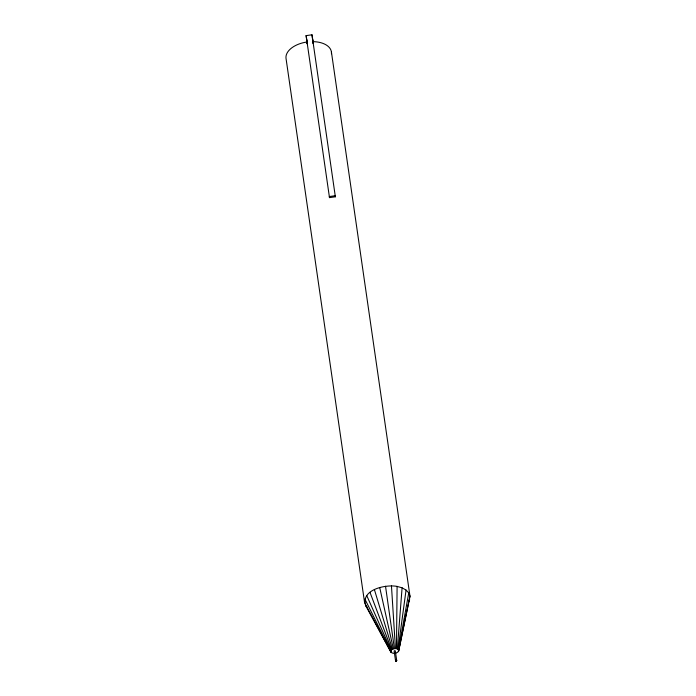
<?xml version="1.0" encoding="UTF-8"?>
<svg xmlns="http://www.w3.org/2000/svg" width="696" height="696" viewBox="0 0 696 696"><rect width="100%" height="100%" fill="white"/><g stroke="black" fill="none" stroke-linecap="round" stroke-linejoin="round"><path stroke-width="1.04" d="M398.686 651.012L398.051 649.29L396.459 648.646L397.103 586.406C385.627 584.196 360.215 589.66 365.809 605.885L390.908 652.108C392.944 654.231 397.312 653.596 398.686 651.012L409.979 596.202L331.418 51.983M395.615 660.8L396.198 661.2C396.99 659.26 394.388 660.791 396.198 661.2L396.694 660.478L395.311 650.873L394.675 650.612L394.127 651.038L395.519 660.643L396.198 661.2L396.642 660.661M397.346 648.898L402.088 587.833L397.103 586.406M390.908 652.108C390.038 649.255 394.336 648.202 396.459 648.646M398.051 649.29L406.055 590.051L402.088 587.833M395.546 660.73L396.198 661.2L396.215 660.208M398.53 649.803L408.743 592.905L406.055 590.051M398.364 651.63L400.209 642.156M398.747 650.386L409.979 596.202L408.743 592.905M395.72 660.861L396.198 661.2L396.363 660.226M395.519 660.548L396.198 661.2L396.555 660.739M395.572 660.461L396.198 661.2L396.494 660.26M408.735 601.466L409.657 599.717M395.85 660.895L396.198 661.2L396.59 660.313M395.659 660.373L396.198 661.2L396.442 660.817M395.772 660.304L396.198 661.2L396.659 660.391M395.911 660.252L396.198 661.2L396.685 660.565M306.118 35.627L311.991 34.8L335.359 196.794L329.486 197.62L306.118 35.627L307.24 43.935L306.536 38.628M365.809 605.885L367.149 607.312M390.691 651.517L364.582 602.588L286.021 58.368A22.925 13.276 -8.2 0 1 306.971 42.012M383.426 637.353L385.915 642.121M386.906 644.026L391.387 652.613M364.895 599.073L390.743 650.899M366.74 595.585L391.074 650.273M369.985 592.348L391.648 649.699M374.405 589.599L392.431 649.211M379.703 587.511L393.37 648.846M396.155 660.904L396.059 660.217M311.991 34.8L313.183 43.561L312.408 37.802M396.102 660.556L396.198 661.2M385.523 586.232L394.406 648.62M335.359 196.794L335.22 195.715L329.339 196.542L329.486 197.62M391.457 585.858L395.459 648.55M312.904 41.638A22.925 13.276 -8.2 0 1 331.453 53.731"/></g></svg>
